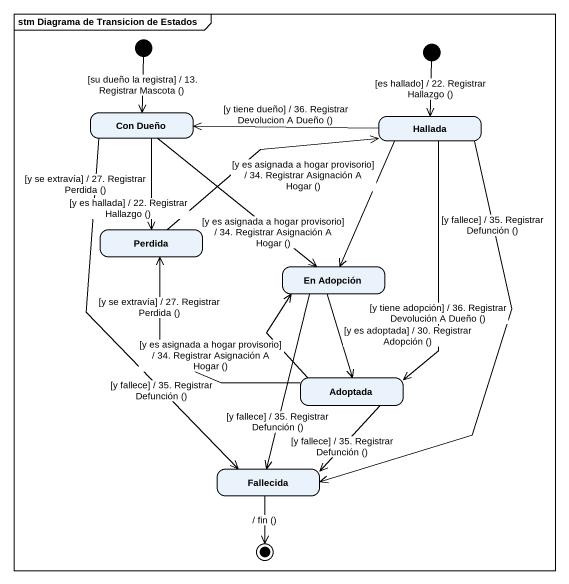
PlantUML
@startuml
mainframe stm Diagrama de Transicion de Estados
hide empty description
state initial1 <<start>>
state initial2 <<start>>
state "Con Dueño" as Con_Dueño
state Hallada
state Perdida
state "En Adopción" as En_Adopción
state Adoptada
state Fallecida
initial1 --> Con_Dueño : [su dueño la registra] / 13. Registrar Mascota ()
initial2 --> Hallada : [es hallado] / 22. Registrar Hallazgo ()
Con_Dueño --> Perdida : [y se extravía] / 27. Registrar Perdida ()
Con_Dueño --> En_Adopción : [y es asignada a hogar provisorio] / 34. Registrar Asignación A Hogar ()
Con_Dueño --> Fallecida : [y fallece] / 35. Registrar Defunción ()
Hallada -left-> Con_Dueño : [y tiene dueño] / 36. Registrar Devolucion A Dueño ()
Hallada --> En_Adopción : [y es asignada a hogar provisorio] / 34. Registrar Asignación A Hogar ()
Hallada --> Adoptada : [y tiene adopción] / 36. Registrar Devolución A Dueño ()
Hallada --> Fallecida : [y fallece] / 35. Registrar Defunción ()
Perdida -right-> Hallada : [y es hallada] / 22. Registrar Hallazgo ()
En_Adopción --> Adoptada : [y es adoptada] / 30. Registrar Adopción ()
En_Adopción --> Fallecida : [y fallece] / 35. Registrar Defunción ()
Adoptada -up-> Perdida : [y se extravía] / 27. Registrar Perdida ()
Adoptada -up-> En_Adopción : [y es asignada a hogar provisorio] / 34. Registrar Asignación A Hogar ()
Adoptada --> Fallecida : [y fallece] / 35. Registrar Defunción ()
Fallecida --> [*] : / fin ()
@enduml
